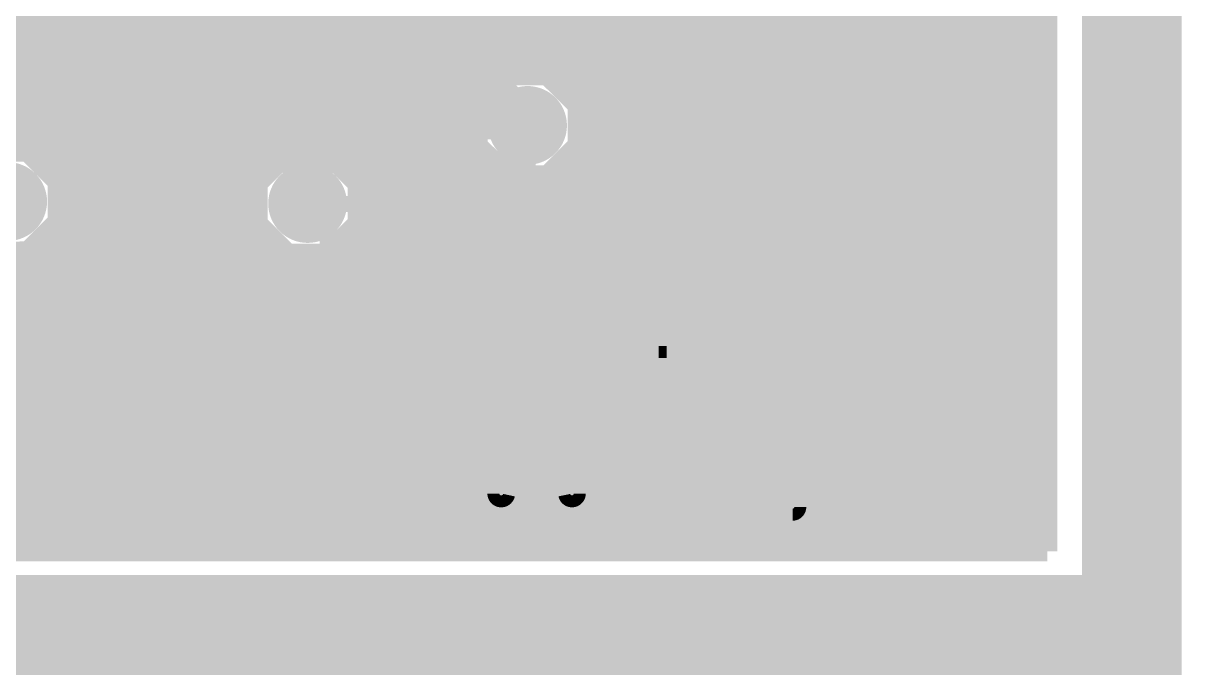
# Model space of a CAD drawing. Extents: x -6 to 196, y -52 to 46.
# Drawn here: x 180.92 to 195.64, y -5.63 to 2.65 of the extents above; entities that cross this region are included whole.
import ezdxf

# ---------------------------------------------------------------- set-up
doc = ezdxf.new("R2010")
doc.units = 0
doc.header["$MEASUREMENT"] = 0
doc.layers.get('0').update_dxf_attribs({"linetype": 'CONTINUOUS'})
for name, color, linetype in [('22-304-1_BOT', 7, 'CONTINUOUS'), ('22-304-1_DRD', 7, 'CONTINUOUS'), ('22-304-1_GND', 6, 'CONTINUOUS'), ('22-304-1_IN1', 4, 'CONTINUOUS'), ('22-304-1_SMT', 5, 'CONTINUOUS'), ('22-304-1_SPT', 10, 'CONTINUOUS'), ('22-304-1_SST', 14, 'CONTINUOUS'), ('22-304-1_TOP', 9, 'CONTINUOUS'), ('THRUHOLE_TAP', 13, 'CONTINUOUS')]:
    doc.layers.add(name, color=color, linetype=linetype)

# ---------------------------------------------------------------- blocks, each defined once
blk = doc.blocks.new('ROUND_57')
at = {"const_width": 0.35052}
blk.add_lwpolyline([(-0.17526, 0, 1), (0.17526, 0, 1)], format="xyb", close=True, dxfattribs=at)
blk = doc.blocks.new('ROUND_63')
at = {"const_width": 0.35052}
blk.add_lwpolyline([(-0.17526, 0, 1), (0.17526, 0, 1)], format="xyb", close=True, dxfattribs=at)
blk = doc.blocks.new('ROUND_83')
at = {"const_width": 0.50038}
blk.add_lwpolyline([(-0.25019, 0, 1), (0.25019, 0, 1)], format="xyb", close=True, dxfattribs=at)
blk = doc.blocks.new('ROUND_86')
at = {"const_width": 0.50038}
blk.add_lwpolyline([(-0.25019, 0, 1), (0.25019, 0, 1)], format="xyb", close=True, dxfattribs=at)
blk = doc.blocks.new('RECTANGLE_28')
blk.add_solid([(0.59944, 0.14986), (0.59944, -0.14986), (-0.59944, 0.14986), (-0.59944, -0.14986)])
blk = doc.blocks.new('RECTANGLE_29')
blk.add_solid([(1.49987, 1.35001), (1.49987, -1.35001), (-1.49987, 1.35001), (-1.49987, -1.35001)])
blk = doc.blocks.new('ROUND_88')
at = {"const_width": 0.10033}
blk.add_lwpolyline([(-0.050164, 0, 1), (0.050164, 0, 1)], format="xyb", close=True, dxfattribs=at)

msp = doc.modelspace()

# ---------------------------------------------------------------- linework, layer by layer
at = {"layer": '22-304-1_BOT', "const_width": 0.254}
for points in [[(180.8226, 20.828), (180.8226, 1.04902)], [(181.0512, 20.828), (181.0512, 0.97028)], [(181.2798, 20.828), (181.2798, 0.762)], [(181.5084, 20.828), (181.5084, -4.064)], [(181.737, 20.828), (181.737, -4.064)], [(181.9656, 20.828), (181.9656, -4.064)], [(182.1942, 20.828), (182.1942, -4.064)], [(182.4228, 20.828), (182.4228, -4.064)], [(182.6514, 20.828), (182.6514, -4.064)], [(182.88, 20.828), (182.88, -4.064)], [(183.1086, 20.828), (183.1086, -4.064)], [(183.3372, 20.828), (183.3372, -4.064)], [(183.5658, 20.828), (183.5658, -4.064)], [(183.7944, 20.828), (183.7944, -4.064)], [(184.023, 20.828), (184.023, 0.80264)], [(184.2516, 20.828), (184.2516, 0.97028)], [(184.4802, 20.828), (184.4802, 1.0287)], [(184.7088, 20.828), (184.7088, 1.00838)], [(184.9374, 20.828), (184.9374, 0.89662)], [(185.166, 20.828), (185.166, 0.58928)], [(185.3946, 20.828), (185.3946, -4.064)], [(185.6232, 20.828), (185.6232, -4.064)], [(185.8518, 20.828), (185.8518, -4.064)], [(186.0804, 20.828), (186.0804, -4.064)], [(186.309, 20.828), (186.309, -4.064)], [(193.6242, 20.828), (193.6242, -4.064)], [(193.8528, 20.828), (193.8528, -4.064)], [(193.929, 20.828), (193.929, -4.064)], [(186.5376, 16.46936), (186.5376, -4.064)], [(193.3956, 16.1417), (193.3956, -4.064)], [(186.7662, 15.65402), (186.7662, 1.72974)], [(193.167, 15.50416), (193.167, -4.064)], [(186.9948, 15.19936), (186.9948, 1.94056)], [(192.9384, 15.09268), (192.9384, -4.064)], [(187.2234, 14.86408), (187.2234, 2.01676)], [(192.7098, 14.78026), (192.7098, -4.064)], [(187.452, 14.59484), (187.452, 2.01422)], [(192.4812, 14.52626), (192.4812, -4.064)], [(187.6806, 14.37386), (187.6806, 1.92532)], [(192.2526, 14.31798), (192.2526, -4.064)], [(192.024, 14.14018), (192.024, -4.064)], [(191.5668, 13.86586), (191.5668, -4.064)], [(191.7954, 13.99286), (191.7954, -4.064)], [(191.3382, 13.76172), (191.3382, -4.064)], [(191.1096, 13.6779), (191.1096, -4.064)], [(187.9092, 11.19632), (187.9092, 1.6891)], [(188.1378, 11.19632), (188.1378, -4.064)], [(188.3664, 11.19632), (188.3664, -4.064)], [(188.595, 11.19632), (188.595, -4.064)], [(188.8236, 11.19632), (188.8236, -4.064)], [(189.0522, 11.19632), (189.0522, -4.064)], [(189.2808, 11.19632), (189.2808, -4.064)], [(189.5094, 11.19632), (189.5094, -4.064)], [(189.738, 11.19632), (189.738, -4.064)], [(189.9666, 11.19632), (189.9666, -4.064)], [(190.1952, 11.19632), (190.1952, -4.064)], [(190.4238, 11.19632), (190.4238, -4.064)], [(190.6524, 11.19632), (190.6524, -4.064)], [(190.881, 11.19632), (190.881, -4.064)], [(193.929, 2.5654), (179.14112, 2.5654)], [(193.929, 2.3368), (179.36972, 2.3368)], [(193.929, 2.1082), (179.59832, 2.1082)], [(186.90336, 1.8796), (179.82692, 1.8796)], [(193.929, 1.8796), (187.7441, 1.8796)], [(186.71794, 1.651), (180.05552, 1.651)], [(193.929, 1.651), (187.92952, 1.651)], [(186.6519, 1.4224), (180.28412, 1.4224)], [(193.929, 1.4224), (187.9981, 1.4224)], [(186.66714, 1.1938), (180.51272, 1.1938)], [(193.929, 1.1938), (187.98286, 1.1938)], [(184.23636, 0.9652), (181.06136, 0.9652)], [(186.76874, 0.9652), (184.8231, 0.9652)], [(186.7662, 0.96774), (186.7662, -4.064)], [(193.929, 0.9652), (187.88126, 0.9652)], [(187.9092, 1.00838), (187.9092, -4.064)], [(186.9948, 0.75946), (186.9948, -4.064)], [(187.6806, 0.7747), (187.6806, -4.064)], [(183.9722, 0.7366), (181.29504, 0.7366)], [(187.03798, 0.7366), (185.0898, 0.7366)], [(187.2234, 0.68072), (187.2234, -4.064)], [(187.452, 0.6858), (187.452, -4.064)], [(193.929, 0.7366), (187.60948, 0.7366)], [(183.8706, 0.508), (181.38394, 0.508)], [(193.929, 0.508), (185.18886, 0.508)], [(183.8579, 0.2794), (181.38902, 0.2794)], [(193.929, 0.2794), (185.20156, 0.2794)], [(183.92648, 0.0508), (181.31028, 0.0508)], [(193.929, 0.0508), (185.13552, 0.0508)], [(185.166, 0.12192), (185.166, -4.064)], [(181.2798, 0), (181.2798, -4.064)], [(184.023, -0.09144), (184.023, -4.064)], [(181.0512, -0.20828), (181.0512, -4.064)], [(184.11444, -0.1778), (181.102, -0.1778)], [(184.2516, -0.25908), (184.2516, -4.064)], [(184.9374, -0.18542), (184.9374, -4.064)], [(193.929, -0.1778), (184.94756, -0.1778)], [(193.929, -0.4064), (170.97502, -0.4064)], [(180.8226, -0.28702), (180.8226, -4.064)], [(184.4802, -0.3175), (184.4802, -4.064)], [(184.7088, -0.29718), (184.7088, -4.064)], [(193.929, -0.635), (170.96994, -0.635)], [(193.929, -0.8636), (170.88104, -0.8636)], [(193.929, -1.0922), (170.64736, -1.0922)], [(193.929, -1.3208), (154.2669, -1.3208)], [(193.929, -1.5494), (154.2669, -1.5494)], [(193.929, -1.778), (154.2669, -1.778)], [(193.929, -2.0066), (141.34592, -2.0066)], [(193.929, -2.2352), (141.11732, -2.2352)], [(193.929, -2.4638), (140.88872, -2.4638)], [(193.929, -2.6924), (140.66012, -2.6924)], [(193.929, -2.921), (140.43152, -2.921)], [(193.929, -3.1496), (140.20292, -3.1496)], [(193.929, -3.3782), (139.97432, -3.3782)], [(193.929, -3.6068), (139.74572, -3.6068)], [(193.929, -3.8354), (139.51712, -3.8354)], [(193.929, -4.064), (139.28852, -4.064)]]:
    msp.add_lwpolyline(points, dxfattribs=at)
for points in [[(187.325, 2.02692, 0.4142136), (186.64682, 1.34874)], [(188.00064, 1.34874, 0.4142136), (187.325, 2.02438)], [(186.64936, 1.34874, 0.4142136), (187.325, 0.6731)], [(187.325, 0.6731, 0.4142136), (188.00064, 1.34874)], [(181.39664, 0.381, 0.4142136), (180.721, 1.05664)], [(184.531, 1.03124, 0.4142136), (183.85536, 0.3556)], [(184.531, 1.03124, 0.4142136), (183.85536, 0.3556)], [(185.20664, 0.3556, 0.4142136), (184.531, 1.03124)], [(185.20664, 0.3556, 0.4142136), (184.531, 1.03124)], [(180.721, -0.29464, 0.4142136), (181.39664, 0.381)], [(183.85536, 0.3556, 0.4142136), (184.531, -0.32004)], [(183.85536, 0.3556, 0.4142136), (184.531, -0.32004)], [(184.531, -0.32004, 0.4142136), (185.20664, 0.3556)], [(184.531, -0.32004, 0.4142136), (185.20664, 0.3556)]]:
    msp.add_lwpolyline(points, format="xyb", dxfattribs=at)
at = {"layer": '22-304-1_DRD'}
for points, const_width in [([(195.00088, 21.99894), (101.99878, 21.99894), (78.99908, 44.99864), (-4.99872, 44.99864), (-4.99872, -4.99872), (195.00088, -4.99872), (195.00088, 21.99894)], 1.27), ([(187.071, 1.98374), (186.69, 1.60274)], 0.254), ([(187.579, 1.98374), (187.071, 1.98374)], 0.254), ([(187.96, 1.60274), (187.579, 1.98374)], 0.254), ([(186.69, 1.60274), (186.69, 1.09474)], 0.254), ([(187.96, 1.09474), (187.96, 1.60274)], 0.254), ([(186.69, 1.09474), (187.071, 0.71374)], 0.254), ([(187.579, 0.71374), (187.96, 1.09474)], 0.254), ([(180.975, 1.016), (180.467, 1.016)], 0.254), ([(181.356, 0.635), (180.975, 1.016)], 0.254), ([(184.277, 0.9906), (183.896, 0.6096)], 0.254), ([(184.277, 0.9906), (183.896, 0.6096)], 0.254), ([(184.785, 0.9906), (184.277, 0.9906)], 0.254), ([(184.785, 0.9906), (184.277, 0.9906)], 0.254), ([(185.166, 0.6096), (184.785, 0.9906)], 0.254), ([(185.166, 0.6096), (184.785, 0.9906)], 0.254), ([(181.356, 0.127), (181.356, 0.635)], 0.254), ([(183.896, 0.6096), (183.896, 0.1016)], 0.254), ([(183.896, 0.6096), (183.896, 0.1016)], 0.254), ([(185.166, 0.1016), (185.166, 0.6096)], 0.254), ([(185.166, 0.1016), (185.166, 0.6096)], 0.254), ([(187.071, 0.71374), (187.579, 0.71374)], 0.254), ([(180.975, -0.254), (181.356, 0.127)], 0.254), ([(183.896, 0.1016), (184.277, -0.2794)], 0.254), ([(183.896, 0.1016), (184.277, -0.2794)], 0.254), ([(184.785, -0.2794), (185.166, 0.1016)], 0.254), ([(184.785, -0.2794), (185.166, 0.1016)], 0.254), ([(180.467, -0.254), (180.975, -0.254)], 0.254), ([(184.277, -0.2794), (184.785, -0.2794)], 0.254), ([(184.277, -0.2794), (184.785, -0.2794)], 0.254)]:
    msp.add_lwpolyline(points, dxfattribs=dict(at, const_width=const_width))
at = {"layer": '22-304-1_GND', "const_width": 1.27}
msp.add_lwpolyline([(195.00088, 21.99894), (101.99878, 21.99894), (78.99908, 44.99864), (-4.99872, 44.99864), (-4.99872, -4.99872), (195.00088, -4.99872), (195.00088, 21.99894)], dxfattribs=at)
at = {"layer": '22-304-1_IN1'}
for points, const_width in [([(20.32, 33.655), (20.955, 34.29), (24.892, 34.29), (26.035, 33.147), (48.768, 33.147), (52.451, 29.464), (56.388, 29.464), (58.166, 27.686), (74.676, 27.686), (77.851, 24.511), (96.901, 24.511), (100.584, 20.828), (184.15, 20.828), (185.42, 19.558), (185.42, 3.175), (187.24118, 1.34874), (187.325, 1.34874)], 0.635), ([(14.605, 33.147), (15.621, 32.131), (48.514, 32.131), (52.07, 28.575), (56.007, 28.575), (57.785, 26.797), (74.295, 26.797), (77.47, 23.622), (96.52, 23.622), (100.203, 19.939), (183.769, 19.939), (184.531, 19.177), (184.531, 0.3556)], 0.635), ([(193.802, 20.955), (193.802, -3.937), (146.05, -3.937)], 0.254), ([(186.944, 20.955), (186.944, 2.56032)], 0.254), ([(187.1726, 20.955), (187.1726, 2.32918)], 0.254), ([(187.4012, 20.955), (187.4012, 2.10058)], 0.254), ([(187.6298, 20.955), (187.6298, 1.95326)], 0.254), ([(187.8584, 20.955), (187.8584, 1.7653)], 0.254), ([(191.9732, 20.955), (191.9732, -3.937)], 0.254), ([(192.2018, 20.955), (192.2018, -3.937)], 0.254), ([(192.4304, 20.955), (192.4304, -3.937)], 0.254), ([(192.659, 20.955), (192.659, -3.937)], 0.254), ([(192.8876, 20.955), (192.8876, -3.937)], 0.254), ([(193.1162, 20.955), (193.1162, -3.937)], 0.254), ([(193.3448, 20.955), (193.3448, -3.937)], 0.254), ([(193.5734, 20.955), (193.5734, -3.937)], 0.254), ([(181.0004, 19.29384), (181.0004, 0.99568)], 0.254), ([(181.229, 19.29384), (181.229, 0.82804)], 0.254), ([(181.4576, 19.29384), (181.4576, -3.937)], 0.254), ([(181.6862, 19.29384), (181.6862, -3.937)], 0.254), ([(181.9148, 19.29384), (181.9148, -3.937)], 0.254), ([(182.1434, 19.29384), (182.1434, -3.937)], 0.254), ([(182.372, 19.29384), (182.372, -3.937)], 0.254), ([(182.6006, 19.29384), (182.6006, -3.937)], 0.254), ([(182.8292, 19.29384), (182.8292, -3.937)], 0.254), ([(183.0578, 19.29384), (183.0578, -3.937)], 0.254), ([(183.2864, 19.29384), (183.2864, -3.937)], 0.254), ([(183.515, 19.28114), (183.515, -3.937)], 0.254), ([(183.7436, 19.05254), (183.7436, -3.937)], 0.254), ([(183.88584, 18.9103), (183.88584, 0.56134)], 0.254), ([(188.087, 16.77162), (188.087, -3.937)], 0.254), ([(188.3156, 16.06296), (188.3156, -3.937)], 0.254), ([(191.7446, 16.18234), (191.7446, -3.937)], 0.254), ([(191.516, 15.8115), (191.516, -3.937)], 0.254), ([(188.5442, 15.73784), (188.5442, -3.937)], 0.254), ([(188.7728, 15.51432), (188.7728, -3.937)], 0.254), ([(191.2874, 15.56766), (191.2874, -3.937)], 0.254), ([(189.0014, 15.35176), (189.0014, -3.937)], 0.254), ([(191.0588, 15.38986), (191.0588, -3.937)], 0.254), ([(189.23, 15.23238), (189.23, -3.937)], 0.254), ([(190.8302, 15.26032), (190.8302, -3.937)], 0.254), ([(189.4586, 15.1511), (189.4586, -3.937)], 0.254), ([(189.6872, 15.09776), (189.6872, -3.937)], 0.254), ([(189.9158, 15.0749), (189.9158, -3.937)], 0.254), ([(190.1444, 15.07744), (190.1444, -3.937)], 0.254), ([(190.373, 15.11046), (190.373, -3.937)], 0.254), ([(190.6016, 15.16888), (190.6016, -3.937)], 0.254), ([(186.06516, 3.4417), (187.49772, 2.00406)], 0.254), ([(183.88584, 2.5654), (167.70604, 2.5654)], 0.254), ([(193.802, 2.5654), (186.93892, 2.5654)], 0.254), ([(185.17616, 2.50698), (185.17616, 0.56134)], 0.254), ([(185.17616, 2.50698), (186.78144, 0.89662)], 0.254), ([(183.88584, 2.3368), (167.47236, 2.3368)], 0.254), ([(185.34634, 2.3368), (185.17616, 2.3368)], 0.254), ([(185.3438, 2.33934), (185.3438, -3.937)], 0.254), ([(193.802, 2.3368), (187.16498, 2.3368)], 0.254), ([(183.88584, 2.1082), (166.71036, 2.1082)], 0.254), ([(185.57494, 2.1082), (185.17616, 2.1082)], 0.254), ([(185.5724, 2.11074), (185.5724, -3.937)], 0.254), ([(193.802, 2.1082), (187.39358, 2.1082)], 0.254), ([(183.88584, 1.8796), (166.94404, 1.8796)], 0.254), ([(185.801, 1.8796), (185.17616, 1.8796)], 0.254), ([(185.801, 1.8796), (185.801, -3.937)], 0.254), ([(193.802, 1.8796), (187.7441, 1.8796)], 0.254), ([(183.88584, 1.651), (167.03294, 1.651)], 0.254), ([(186.0296, 1.651), (185.17616, 1.651)], 0.254), ([(186.0296, 1.651), (186.0296, -3.937)], 0.254), ([(193.802, 1.651), (187.92952, 1.651)], 0.254), ([(183.88584, 1.4224), (167.03802, 1.4224)], 0.254), ([(186.2582, 1.4224), (185.17616, 1.4224)], 0.254), ([(186.2582, 1.4224), (186.2582, -3.937)], 0.254), ([(193.802, 1.4224), (187.9981, 1.4224)], 0.254), ([(183.88584, 1.1938), (166.95928, 1.1938)], 0.254), ([(186.48426, 1.1938), (185.17616, 1.1938)], 0.254), ([(186.4868, 1.19126), (186.4868, -3.937)], 0.254), ([(193.802, 1.1938), (187.98286, 1.1938)], 0.254), ([(183.88584, 0.9652), (181.06136, 0.9652)], 0.254), ([(186.71286, 0.9652), (185.17616, 0.9652)], 0.254), ([(186.7154, 0.96266), (186.7154, -3.937)], 0.254), ([(187.8584, 0.93218), (187.8584, -3.937)], 0.254), ([(193.802, 0.9652), (187.88126, 0.9652)], 0.254), ([(186.944, 0.77724), (186.944, -3.937)], 0.254), ([(183.88584, 0.7366), (181.29504, 0.7366)], 0.254), ([(187.03798, 0.7366), (185.17616, 0.7366)], 0.254), ([(187.1726, 0.69088), (187.1726, -3.937)], 0.254), ([(187.4012, 0.67818), (187.4012, -3.937)], 0.254), ([(193.802, 0.7366), (187.60948, 0.7366)], 0.254), ([(187.6298, 0.74422), (187.6298, -3.937)], 0.254), ([(183.8706, 0.508), (181.38394, 0.508)], 0.254), ([(193.802, 0.508), (185.18886, 0.508)], 0.254), ([(183.8579, 0.2794), (181.38902, 0.2794)], 0.254), ([(193.802, 0.2794), (185.20156, 0.2794)], 0.254), ([(183.92648, 0.0508), (181.31028, 0.0508)], 0.254), ([(193.802, 0.0508), (185.13552, 0.0508)], 0.254), ([(181.229, -0.06604), (181.229, -3.937)], 0.254), ([(183.9722, -0.0254), (183.9722, -3.937)], 0.254), ([(185.1152, 0.01524), (185.1152, -3.937)], 0.254), ([(181.0004, -0.23368), (181.0004, -3.937)], 0.254), ([(184.11444, -0.1778), (181.102, -0.1778)], 0.254), ([(184.2008, -0.23368), (184.2008, -3.937)], 0.254), ([(184.8866, -0.21844), (184.8866, -3.937)], 0.254), ([(193.802, -0.1778), (184.94756, -0.1778)], 0.254), ([(193.802, -0.4064), (170.97502, -0.4064)], 0.254), ([(184.4294, -0.31242), (184.4294, -3.937)], 0.254), ([(184.658, -0.30734), (184.658, -3.937)], 0.254), ([(193.802, -0.635), (170.96994, -0.635)], 0.254), ([(193.802, -0.8636), (170.88104, -0.8636)], 0.254), ([(193.802, -1.0922), (170.64736, -1.0922)], 0.254), ([(193.802, -1.3208), (140.3731, -1.3208)], 0.254), ([(193.802, -1.5494), (140.31468, -1.5494)], 0.254), ([(193.802, -1.778), (140.14704, -1.778)], 0.254), ([(193.802, -2.0066), (121.793, -2.0066)], 0.254), ([(193.802, -2.2352), (121.65584, -2.2352)], 0.254), ([(193.802, -2.4638), (121.07672, -2.4638)], 0.254), ([(193.802, -2.6924), (121.12244, -2.6924)], 0.254), ([(193.802, -2.921), (121.27738, -2.921)], 0.254), ([(193.802, -3.1496), (137.94232, -3.1496)], 0.254), ([(193.802, -3.3782), (138.3157, -3.3782)], 0.254), ([(193.802, -3.6068), (138.44016, -3.6068)], 0.254), ([(193.802, -3.8354), (138.47064, -3.8354)], 0.254)]:
    msp.add_lwpolyline(points, dxfattribs=dict(at, const_width=const_width))
at = {"layer": '22-304-1_IN1', "const_width": 0.254}
for points in [[(188.00064, 1.34874, 0.3405967), (187.49772, 2.00406)], [(187.325, 0.6731, 0.4142136), (188.00064, 1.34874)], [(181.39664, 0.381, 0.4142136), (180.721, 1.05664)], [(186.78398, 0.89408, 0.1143002), (187.03044, 0.73937)], [(186.78398, 0.89408, 0.1143002), (187.03044, 0.73937)], [(187.03036, 0.73914, 0.1130341), (187.325, 0.67167)], [(183.88584, 0.56134, 0.0773293), (183.85383, 0.3556)], [(183.88584, 0.56134, 0.0773293), (183.85383, 0.3556)], [(185.20664, 0.3556, 0.0773289), (185.1747, 0.56087)], [(185.20664, 0.3556, 0.0773289), (185.1747, 0.56087)], [(180.721, -0.29464, 0.4142136), (181.39664, 0.381)], [(183.85536, 0.3556, 0.4142136), (184.531, -0.32004)], [(183.85536, 0.3556, 0.4142136), (184.531, -0.32004)], [(184.531, -0.32004, 0.4142136), (185.20664, 0.3556)], [(184.531, -0.32004, 0.4142136), (185.20664, 0.3556)]]:
    msp.add_lwpolyline(points, format="xyb", dxfattribs=at)
at = {"layer": '22-304-1_SST'}
for points, const_width in [([(190.6905, -3.59918), (190.6905, 9.79932)], 0.1524), ([(190.78956, 9.70026), (190.78956, -3.50012)], 0.1524), ([(189.48908, 7.33044), (189.48908, -1.1303), (186.98972, -1.1303), (186.48934, -0.62992), (186.48934, -0.24892), (186.98972, -0.24892), (186.98972, -0.0508), (186.48934, -0.0508), (186.48934, -0.24892), (186.18962, -0.24892), (185.68924, -0.24892), (185.68924, -0.0508), (186.18962, -0.0508), (186.48934, -0.0508), (186.48934, 0.24892), (186.98972, 0.24892), (186.98972, 0.44958), (186.48934, 0.44958), (186.48934, 0.24892), (186.18962, 0.24892), (185.68924, 0.24892), (185.68924, 0.44958), (186.18962, 0.44958), (186.48934, 0.44958), (186.48934, 0.7493), (186.98972, 0.7493), (186.98972, 0.94996), (186.48934, 0.94996), (186.48934, 0.7493), (186.18962, 0.7493), (185.68924, 0.7493), (185.68924, 0.94996), (186.18962, 0.94996), (186.48934, 0.94996), (186.48934, 1.24968), (186.98972, 1.24968), (186.98972, 1.45034), (186.48934, 1.45034), (186.48934, 1.24968), (186.18962, 1.24968), (185.68924, 1.24968), (185.68924, 1.45034), (186.18962, 1.45034), (186.48934, 1.45034), (186.48934, 1.75006), (186.98972, 1.75006), (186.98972, 1.95072), (186.48934, 1.95072), (186.48934, 1.75006), (186.18962, 1.75006), (185.68924, 1.75006), (185.68924, 1.95072), (186.18962, 1.95072), (186.48934, 1.95072), (186.48934, 2.25044), (186.48934, 2.4511), (186.18962, 2.4511), (186.18962, 2.25044), (186.48934, 2.25044), (186.98972, 2.25044), (186.98972, 2.4511), (186.48934, 2.4511), (186.48934, 2.75082)], 0.1524), ([(186.18962, 2.25044), (185.68924, 2.25044), (185.68924, 2.4511), (186.18962, 2.4511)], 0.1524), ([(186.18962, 1.95072), (186.18962, 1.75006)], 0.1524), ([(186.18962, 1.45034), (186.18962, 1.24968)], 0.1524), ([(186.18962, 0.94996), (186.18962, 0.7493)], 0.1524), ([(186.18962, 0.44958), (186.18962, 0.24892)], 0.1524), ([(186.18962, -0.0508), (186.18962, -0.24892)], 0.1524), ([(181.3814, -0.20066), (181.3814, -0.55626), (181.55158, -0.6731), (181.72176, -0.6731), (181.8894, -0.55626), (181.8894, -0.20066), (180.8734, -0.20066)], 0.1524), ([(181.3814, -0.4953), (180.8734, -0.6731)], 0.1524), ([(180.8734, -1.5113), (180.8734, -1.03886), (181.55158, -1.5113), (181.72176, -1.5113), (181.8894, -1.45288), (181.8894, -1.09728), (181.72176, -1.03886)], 0.1524), ([(184.79516, -1.45034), (184.79516, -1.02616)], 0.254), ([(184.79516, -1.23952), (186.06516, -1.23952), (185.85434, -1.02616)], 0.254), ([(188.9887, -1.1303), (188.9887, -1.33858), (188.9887, -2.43078), (186.89066, -2.43078), (186.89066, -1.52908), (186.78906, -1.52908), (186.6392, -1.67894), (186.48934, -1.8288), (186.48934, -2.60096), (189.48908, -2.60096)], 0.1524), ([(187.3885, -1.33858), (186.89066, -1.33858), (186.89066, -1.33096), (186.69, -1.33096), (186.69, -1.1303), (186.89066, -1.1303)], 0.1524), ([(186.98972, -1.1303), (186.89066, -1.1303), (186.89066, -1.33096), (186.89066, -1.33858), (186.89066, -1.52908)], 0.1524), ([(187.3885, -1.1303), (187.3885, -1.33858), (187.3885, -1.52908), (187.3885, -1.8796)], 0.1524), ([(187.69076, -1.8796), (187.69076, -1.33858), (187.69076, -1.1303)], 0.1524), ([(190.6905, -3.59918), (189.48908, -3.59918), (189.48908, -3.29946), (189.48908, -1.1303)], 0.1524), ([(188.9887, -1.33858), (187.69076, -1.33858)], 0.1524), ([(189.48908, -1.33096), (189.0903, -1.33096), (189.0903, -1.67894), (188.9887, -1.67894)], 0.1524), ([(187.69076, -1.52908), (187.39104, -1.52908)], 0.1524), ([(189.0903, -1.52908), (188.9887, -1.52908)], 0.1524), ([(186.89066, -1.67894), (186.6392, -1.67894)], 0.1524), ([(187.69076, -1.67894), (187.3885, -1.67894)], 0.1524), ([(181.3814, -2.29108), (181.55158, -2.3495), (181.72176, -2.3495), (181.8894, -2.29108), (181.8894, -1.93548), (181.72176, -1.87706), (181.55158, -1.87706), (181.3814, -1.93548), (181.3814, -2.29108), (181.21376, -2.3495), (181.04358, -2.3495), (180.8734, -2.29108), (180.8734, -1.93548), (181.04358, -1.87706), (181.21376, -1.87706), (181.3814, -1.93548)], 0.1524), ([(184.74944, -2.44602), (184.57926, -2.44602), (184.41162, -2.50444), (184.41162, -2.74066), (184.57926, -2.80162), (185.42762, -2.80162)], 0.1524), ([(185.42762, -2.86004), (185.42762, -2.62382)], 0.1524), ([(186.48934, -2.60096), (186.48934, -3.05054), (186.89066, -3.05054)], 0.1524), ([(189.24016, -2.60096), (189.24016, -3.05054)], 0.1524), ([(186.89066, -3.32994), (186.89066, -3.05054), (187.14974, -3.05054), (187.72886, -3.05054), (187.99048, -3.05054), (189.24016, -3.05054)], 0.1524), ([(187.14974, -3.05054), (187.08878, -3.35026)], 0.1524), ([(187.79236, -3.35026), (187.72886, -3.05054)], 0.1524), ([(187.99048, -3.05054), (187.99048, -3.32994)], 0.1524), ([(184.57926, -3.22326), (184.41162, -3.28422), (184.41162, -3.63982), (184.57926, -3.69824), (184.91962, -3.69824), (185.08726, -3.57886), (185.08726, -3.22326), (185.42762, -3.22326), (185.42762, -3.69824)], 0.1524)]:
    msp.add_lwpolyline(points, dxfattribs=dict(at, const_width=const_width))
at = {"layer": '22-304-1_SST', "const_width": 0.1524}
for points in [[(187.3885, -1.8796, 0.4142136), (187.53836, -2.02946)], [(187.53836, -2.02946, 0.4142136), (187.68822, -1.8796)], [(189.48908, -3.29946, 0.4142136), (189.24016, -3.05054)], [(186.89066, -3.32994, 0.4142136), (186.98972, -3.429)], [(186.98972, -3.429, 0.3561565), (187.08878, -3.35026)], [(187.79236, -3.35026, 0.3546683), (187.88888, -3.429)], [(187.79236, -3.35026, 0.3546683), (187.88888, -3.429)], [(187.88888, -3.429, 0.4142136), (187.98794, -3.32994)], [(187.88888, -3.429, 0.4142136), (187.98794, -3.32994)], [(190.6905, -3.59918, 0.4142136), (190.78956, -3.50012)]]:
    msp.add_lwpolyline(points, format="xyb", dxfattribs=at)
at = {"layer": '22-304-1_TOP'}
for points, const_width in [([(193.7258, 20.955), (193.7258, -3.937)], 0.254), ([(193.802, 20.955), (193.802, -3.937)], 0.254), ([(193.4972, 16.8148), (193.4972, -3.937)], 0.254), ([(193.2686, 15.74292), (193.2686, -3.937)], 0.254), ([(191.2112, 13.71346), (191.2112, -3.937)], 0.254), ([(191.4398, 13.80744), (191.4398, -3.937)], 0.254), ([(191.6684, 11.68908), (191.6684, -3.937)], 0.254), ([(193.04, 11.53668), (193.04, -3.937)], 0.254), ([(191.897, 11.41222), (191.897, -3.937)], 0.254), ([(192.1256, 11.28776), (192.1256, -3.937)], 0.254), ([(192.3542, 11.2395), (192.3542, -3.937)], 0.254), ([(192.5828, 11.25728), (192.5828, -3.937)], 0.254), ([(192.8114, 11.34618), (192.8114, -3.937)], 0.254), ([(189.8396, 11.19632), (189.8396, -3.937)], 0.254), ([(190.0682, 11.19632), (190.0682, -3.937)], 0.254), ([(190.2968, 11.19632), (190.2968, -3.937)], 0.254), ([(190.5254, 11.19632), (190.5254, -3.937)], 0.254), ([(190.754, 11.19632), (190.754, -3.937)], 0.254), ([(190.9826, 11.19632), (190.9826, -3.937)], 0.254), ([(187.0964, 6.604), (187.0964, 1.98628)], 0.254), ([(187.325, 6.604), (187.325, 2.02692)], 0.254), ([(187.5536, 6.604), (187.5536, 1.98628)], 0.254), ([(187.7822, 6.604), (187.7822, 1.84658)], 0.254), ([(188.0108, 6.604), (188.0108, -0.40386)], 0.254), ([(188.2394, 6.604), (188.2394, -0.40386)], 0.254), ([(188.468, 6.604), (188.468, -0.40386)], 0.254), ([(188.6966, 6.604), (188.6966, -0.40386)], 0.254), ([(188.9252, 6.604), (188.9252, -0.40386)], 0.254), ([(189.1538, 6.604), (189.1538, -0.40386)], 0.254), ([(189.3824, 6.604), (189.3824, -0.40386)], 0.254), ([(189.611, 6.604), (189.611, -0.40386)], 0.254), ([(168.275, 4.5212), (168.7068, 4.5212), (171.323, 1.905), (180.15712, 1.905), (181.102, 2.84988), (186.09056, 2.84988)], 0.2032), ([(187.01512, 2.82702), (187.01512, 2.37236)], 0.254), ([(193.802, 2.6924), (187.01512, 2.6924)], 0.254), ([(193.802, 2.4638), (187.01512, 2.4638)], 0.254), ([(186.09056, 2.3495), (181.229, 2.3495), (180.2765, 1.397), (167.767, 1.397), (165.735, -0.635)], 0.2032), ([(187.01512, 2.37236), (187.01512, 2.32664)], 0.254), ([(187.01512, 2.32664), (187.01512, 1.95072)], 0.254), ([(193.802, 2.2352), (187.01512, 2.2352)], 0.254), ([(187.16244, 2.0066), (187.01512, 2.0066)], 0.254), ([(193.802, 2.0066), (187.48502, 2.0066)], 0.254), ([(179.705, -1.9812), (179.8828, -1.9812), (183.71312, 1.84912), (186.09056, 1.84912)], 0.2794), ([(193.802, 1.778), (187.84824, 1.778)], 0.254), ([(186.09056, 0.8509), (187.325, 0.8509), (187.325, 1.34874), (187.325, 1.397), (187.27674, 1.34874), (186.09056, 1.34874)], 0.2032), ([(193.802, 1.5494), (187.97016, 1.5494)], 0.254), ([(183.90616, 1.3843), (180.51526, -2.00914)], 0.254), ([(183.896, 1.3716), (183.896, 0.58928)], 0.254), ([(185.16346, 1.3843), (183.90616, 1.3843)], 0.254), ([(184.1246, 1.3843), (184.1246, 0.89662)], 0.254), ([(184.3532, 1.3843), (184.3532, 1.00838)], 0.254), ([(184.5818, 1.3843), (184.5818, 1.0287)], 0.254), ([(184.8104, 1.3843), (184.8104, 0.97028)], 0.254), ([(185.039, 1.3843), (185.039, 0.80264)], 0.254), ([(185.16346, 1.37414), (185.16346, 1.32588)], 0.254), ([(185.16346, 1.3208), (183.8452, 1.3208)], 0.254), ([(185.16346, 1.32588), (185.16346, 0.87376)], 0.254), ([(186.09056, 0.8509), (187.325, 0.8509), (187.325, 1.34874), (187.27674, 1.34874), (186.09056, 1.34874)], 0.2032), ([(187.325, 1.34874), (187.27674, 1.34874), (186.09056, 1.34874)], 0.2032), ([(193.802, 1.3208), (188.00064, 1.3208)], 0.254), ([(185.16346, 1.0922), (183.6166, 1.0922)], 0.254), ([(183.6674, 1.143), (183.6674, -3.937)], 0.254), ([(193.802, 1.0922), (187.94984, 1.0922)], 0.254), ([(183.4388, 0.9144), (183.4388, -3.937)], 0.254), ([(184.08396, 0.8636), (183.388, 0.8636)], 0.254), ([(185.16346, 0.8636), (184.97804, 0.8636)], 0.254), ([(185.16346, 0.77724), (185.05932, 0.77724)], 0.254), ([(185.16346, 0.77724), (185.05932, 0.77724)], 0.254), ([(185.16346, 0.87376), (185.16346, 0.8255)], 0.254), ([(185.16346, 0.8255), (185.16346, 0.77724)], 0.254), ([(187.7822, 0.8509), (187.7822, -0.40386)], 0.254), ([(193.802, 0.8636), (187.7949, 0.8636)], 0.254), ([(183.91378, 0.635), (183.1594, 0.635)], 0.254), ([(183.2102, 0.6858), (183.2102, -3.937)], 0.254), ([(193.802, 0.635), (187.69584, 0.635)], 0.254), ([(187.5536, 0.48768), (187.5536, -0.40386)], 0.254), ([(183.85536, 0.4064), (182.9308, 0.4064)], 0.254), ([(182.9816, 0.4572), (182.9816, -3.937)], 0.254), ([(184.531, 0.3556), (184.785, 0.35052), (186.09056, 0.35052)], 0.2032), ([(184.531, 0.3556), (184.785, 0.35052), (186.09056, 0.35052)], 0.2032), ([(187.325, 0.42164), (187.01512, 0.42164)], 0.254), ([(187.01512, 0.42164), (187.01512, 0.37338)], 0.254), ([(193.802, 0.4064), (187.01512, 0.4064)], 0.254), ([(187.01512, 0.37338), (187.01512, 0.32766)], 0.254), ([(187.01512, 0.32766), (187.01512, -0.127)], 0.254), ([(187.0964, 0.42164), (187.0964, -0.40386)], 0.254), ([(187.325, 0.42164), (187.325, -0.40386)], 0.254), ([(183.87822, 0.1778), (182.7022, 0.1778)], 0.254), ([(182.753, 0.2286), (182.753, -3.937)], 0.254), ([(193.802, 0.1778), (187.01512, 0.1778)], 0.254), ([(183.896, 0.12192), (183.896, -3.937)], 0.254), ([(186.09056, -0.14986), (184.785, -0.14986), (184.785, 0.127)], 0.2032), ([(183.98998, -0.0508), (182.4736, -0.0508)], 0.254), ([(182.5244, 0), (182.5244, -3.937)], 0.254), ([(193.802, -0.0508), (187.01512, -0.0508)], 0.254), ([(187.01512, -0.127), (187.01512, -0.40386)], 0.254), ([(182.2958, -0.2286), (182.2958, -3.937)], 0.254), ([(184.1246, -0.18542), (184.1246, -3.937)], 0.254), ([(184.29732, -0.2794), (182.245, -0.2794)], 0.254), ([(184.3532, -0.29718), (184.3532, -3.937)], 0.254), ([(193.802, -0.2794), (187.01512, -0.2794)], 0.254), ([(189.7761, -0.40386), (187.01512, -0.40386)], 0.254), ([(189.7761, -0.40386), (189.7761, -3.75666)], 0.254), ([(184.54878, -0.508), (182.0164, -0.508)], 0.254), ([(182.0672, -0.4572), (182.0672, -3.937)], 0.254), ([(184.5818, -0.52578), (184.5818, -3.937)], 0.254), ([(193.802, -0.508), (189.7761, -0.508)], 0.254), ([(181.8386, -0.6858), (181.8386, -3.937)], 0.254), ([(185.16346, -0.57912), (184.785, -0.57912)], 0.254), ([(184.8104, -0.57912), (184.8104, -3.937)], 0.254), ([(185.039, -0.57912), (185.039, -3.937)], 0.254), ([(185.16346, -0.57912), (185.16346, -0.62738)], 0.254), ([(186.12358, -0.62738), (185.16346, -0.62738)], 0.254), ([(185.2676, -0.62738), (185.2676, -3.937)], 0.254), ([(185.4962, -0.62738), (185.4962, -3.937)], 0.254), ([(185.7248, -0.62738), (185.7248, -3.937)], 0.254), ([(185.9534, -0.62738), (185.9534, -3.937)], 0.254), ([(186.12358, -0.62738), (186.12358, -3.75666)], 0.254), ([(186.12358, -0.7366), (181.7878, -0.7366)], 0.254), ([(193.802, -0.7366), (189.7761, -0.7366)], 0.254), ([(186.12358, -0.9652), (181.5592, -0.9652)], 0.254), ([(181.61, -0.9144), (181.61, -3.937)], 0.254), ([(193.802, -0.9652), (189.7761, -0.9652)], 0.254), ([(181.3814, -1.143), (181.3814, -3.937)], 0.254), ([(186.12358, -1.1938), (181.3306, -1.1938)], 0.254), ([(193.802, -1.1938), (189.7761, -1.1938)], 0.254), ([(186.12358, -1.4224), (181.102, -1.4224)], 0.254), ([(181.1528, -1.3716), (181.1528, -3.937)], 0.254), ([(193.802, -1.4224), (189.7761, -1.4224)], 0.254), ([(186.12358, -1.651), (180.8734, -1.651)], 0.254), ([(180.9242, -1.6002), (180.9242, -3.937)], 0.254), ([(193.802, -1.651), (189.7761, -1.651)], 0.254), ([(186.12358, -1.8796), (180.6448, -1.8796)], 0.254), ([(193.802, -1.8796), (189.7761, -1.8796)], 0.254), ([(186.12358, -2.1082), (180.51526, -2.1082)], 0.254), ([(193.802, -2.1082), (189.7761, -2.1082)], 0.254), ([(186.12358, -2.3368), (180.51526, -2.3368)], 0.254), ([(193.802, -2.3368), (189.7761, -2.3368)], 0.254), ([(186.12358, -2.5654), (180.51526, -2.5654)], 0.254), ([(193.802, -2.5654), (189.7761, -2.5654)], 0.254), ([(186.12358, -2.794), (175.71466, -2.794)], 0.254), ([(193.802, -2.794), (189.7761, -2.794)], 0.254), ([(186.12358, -3.0226), (175.71466, -3.0226)], 0.254), ([(193.802, -3.0226), (189.7761, -3.0226)], 0.254), ([(186.12358, -3.2512), (169.31132, -3.2512)], 0.254), ([(193.802, -3.2512), (189.7761, -3.2512)], 0.254), ([(186.12358, -3.4798), (138.38428, -3.4798)], 0.254), ([(193.802, -3.4798), (189.7761, -3.4798)], 0.254), ([(186.12358, -3.7084), (138.46302, -3.7084)], 0.254), ([(189.7761, -3.75666), (186.12358, -3.75666)], 0.254), ([(186.182, -3.75666), (186.182, -3.937)], 0.254), ([(186.4106, -3.75666), (186.4106, -3.937)], 0.254), ([(186.6392, -3.75666), (186.6392, -3.937)], 0.254), ([(186.8678, -3.75666), (186.8678, -3.937)], 0.254), ([(187.0964, -3.75666), (187.0964, -3.937)], 0.254), ([(187.325, -3.75666), (187.325, -3.937)], 0.254), ([(187.5536, -3.75666), (187.5536, -3.937)], 0.254), ([(187.7822, -3.75666), (187.7822, -3.937)], 0.254), ([(188.0108, -3.75666), (188.0108, -3.937)], 0.254), ([(188.2394, -3.75666), (188.2394, -3.937)], 0.254), ([(188.468, -3.75666), (188.468, -3.937)], 0.254), ([(188.6966, -3.75666), (188.6966, -3.937)], 0.254), ([(188.9252, -3.75666), (188.9252, -3.937)], 0.254), ([(189.1538, -3.75666), (189.1538, -3.937)], 0.254), ([(189.3824, -3.75666), (189.3824, -3.937)], 0.254), ([(189.611, -3.75666), (189.611, -3.937)], 0.254), ([(193.802, -3.7084), (189.7761, -3.7084)], 0.254), ([(193.802, -3.937), (138.45794, -3.937)], 0.254)]:
    msp.add_lwpolyline(points, dxfattribs=dict(at, const_width=const_width))
at = {"layer": '22-304-1_TOP', "const_width": 0.254}
for points in [[(187.325, 2.02692, 0.1194115), (187.0146, 1.95172)], [(188.00064, 1.34874, 0.4142136), (187.325, 2.02438)], [(187.75172, 0.8255, 0.225367), (188.00018, 1.34874)], [(184.531, 1.03124, 0.4142136), (183.85536, 0.3556)], [(184.531, 1.03124, 0.4142136), (183.85536, 0.3556)], [(185.05932, 0.77724, 0.2281465), (184.531, 1.03154)], [(185.05932, 0.77724, 0.2281465), (184.531, 1.03154)], [(187.325, 0.42164, 0.3969071), (187.75172, 0.8255)], [(183.85536, 0.3556, 0.3523256), (184.38622, -0.3048)], [(183.85536, 0.3556, 0.3523256), (184.38622, -0.3048)], [(184.38622, -0.3048, 0.3093954), (184.785, -0.57658)]]:
    msp.add_lwpolyline(points, format="xyb", dxfattribs=at)

# ---------------------------------------------------------------- block references
at = {"layer": '22-304-1_BOT'}
for name, p in [('ROUND_63', (187.325, 1.34874)), ('ROUND_57', (180.721, 0.381)), ('ROUND_57', (184.531, 0.3556))]:
    msp.add_blockref(name, p, dxfattribs=at)
at = {"layer": '22-304-1_GND'}
for name, p in [('ROUND_86', (187.325, 1.34874)), ('ROUND_83', (180.721, 0.381)), ('ROUND_83', (184.531, 0.3556))]:
    msp.add_blockref(name, p, dxfattribs=at)
at = {"layer": '22-304-1_IN1'}
for name, p in [('ROUND_63', (187.325, 1.34874)), ('ROUND_57', (180.721, 0.381)), ('ROUND_57', (184.531, 0.3556))]:
    msp.add_blockref(name, p, dxfattribs=at)
at = {"layer": '22-304-1_SMT'}
for name, p in [('RECTANGLE_28', (186.09056, 2.3495)), ('RECTANGLE_28', (186.09056, 1.84912)), ('RECTANGLE_28', (186.09056, 1.34874)), ('RECTANGLE_28', (186.09056, 0.8509)), ('RECTANGLE_28', (186.09056, 0.35052)), ('RECTANGLE_28', (186.09056, -0.14986)), ('RECTANGLE_29', (187.94984, -2.08026))]:
    msp.add_blockref(name, p, dxfattribs=at)
at = {"layer": '22-304-1_SPT'}
for name, p in [('RECTANGLE_28', (186.09056, 2.3495)), ('RECTANGLE_28', (186.09056, 1.84912)), ('RECTANGLE_28', (186.09056, 1.34874)), ('RECTANGLE_28', (186.09056, 0.8509)), ('RECTANGLE_28', (186.09056, 0.35052)), ('RECTANGLE_28', (186.09056, -0.14986)), ('RECTANGLE_29', (187.94984, -2.08026))]:
    msp.add_blockref(name, p, dxfattribs=at)
at = {"layer": '22-304-1_TOP'}
for name, p in [('RECTANGLE_28', (186.09056, 2.3495)), ('RECTANGLE_28', (186.09056, 1.84912)), ('ROUND_57', (187.325, 1.34874)), ('RECTANGLE_28', (186.09056, 1.34874)), ('RECTANGLE_28', (186.09056, 0.8509)), ('ROUND_57', (180.721, 0.381)), ('ROUND_57', (184.531, 0.3556)), ('RECTANGLE_28', (186.09056, 0.35052)), ('RECTANGLE_28', (186.09056, -0.14986)), ('RECTANGLE_29', (187.94984, -2.08026))]:
    msp.add_blockref(name, p, dxfattribs=at)
at = {"layer": 'THRUHOLE_TAP'}
for p in [(187.325, 1.34874), (184.531, 0.3556)]:
    msp.add_blockref('ROUND_88', p, dxfattribs=at)

doc.saveas('drawing.dxf')
